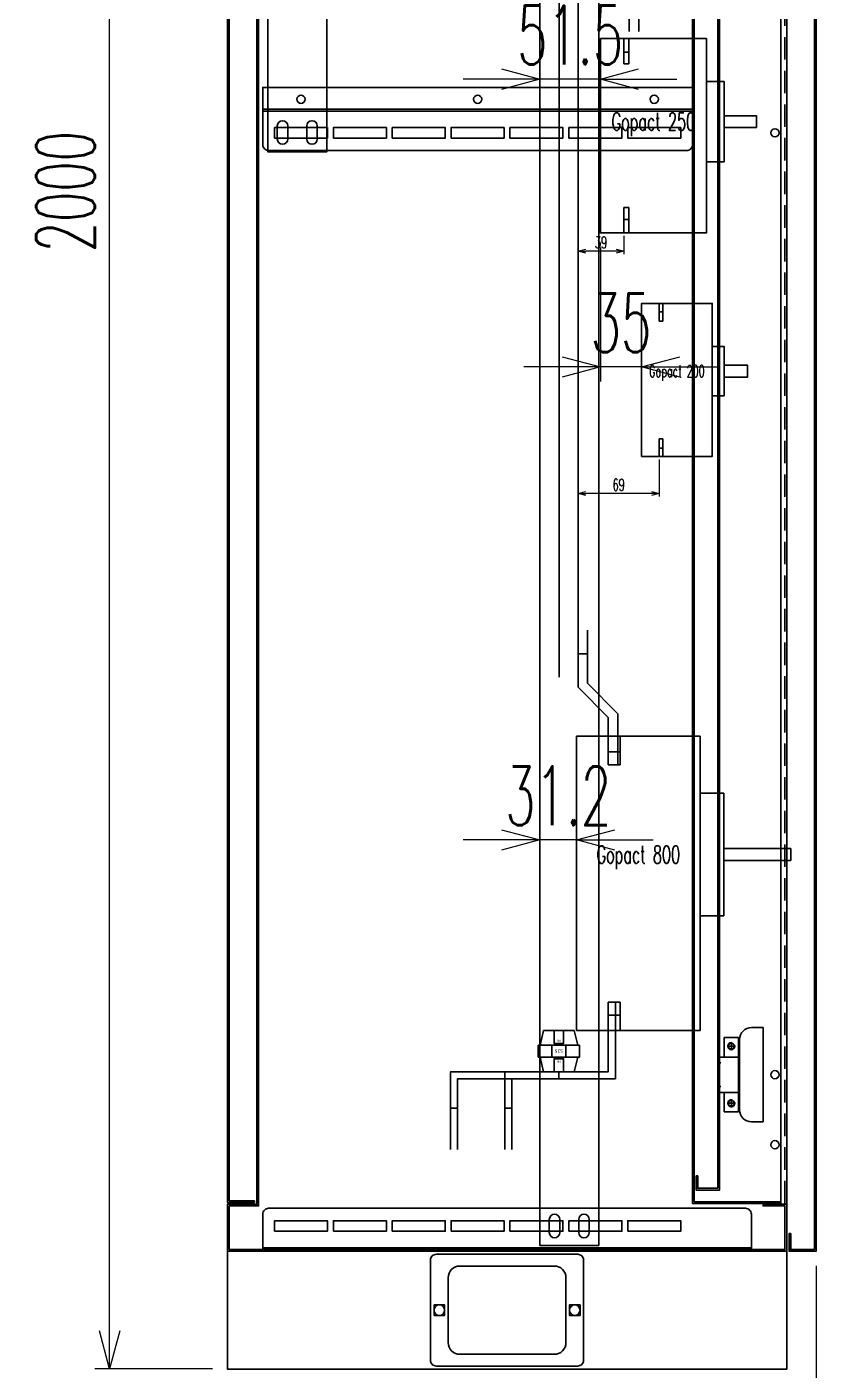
# Model space of a CAD drawing. Header units: millimetres. Extents: x 173893 to 258446, y -176540 to -123824.
# Drawn here: x 188691 to 189361, y -152545 to -151404 of the extents above; entities that cross this region are included whole.
import ezdxf
from ezdxf.enums import TextEntityAlignment as Align

# ---------------------------------------------------------------- set-up
doc = ezdxf.new("R2010")
doc.units = ezdxf.units.MM
doc.header["$LTSCALE"] = 3
doc.linetypes.add('ACAD_ISO04W100', pattern=[30, 24, -3, 0, -3])
doc.linetypes.add('HIDDEN', pattern=[9.525, 6.35, -3.175])
for name, color, linetype in [('@.DM. NÉT CHÍNH', 7, 'Continuous'), ('@.VISIBLE', 7, 'Continuous'), ('centerline', 6, 'ACAD_ISO04W100'), ('dim', 7, 'Continuous'), ('equipments', 2, 'Continuous')]:
    doc.layers.add(name, color=color, linetype=linetype)
doc.styles.add('Ann_w01', font='romans.shx', dxfattribs={"width": 0.6, "bigfont": 'chineset.shx'})
doc.styles.get("Standard").update_dxf_attribs({"font": 'arial.ttf'})
doc.dimstyles.new('Dim 01_SC05', dxfattribs={"dimscale": 5, "dimtxt": 2, "dimasz": 1.3, "dimexe": 0.5, "dimexo": 0.5, "dimgap": 0.5, "dimtad": 1, "dimtoh": 1, "dimdec": 1, "dimzin": 12, "dimdsep": 46, "dimtxsty": 'Ann_w01', "dimblk": 'OPEN30', "dimcen": 1.5, "dimclrd": 6, "dimclre": 6, "dimclrt": 3, "dimadec": 1, "dimazin": 3, "dimtm": 1e-09, "dimtfac": 1, "dimtdec": 1, "dimtmove": 0, "dimatfit": 3, "dimldrblk": 'OPEN30', "dimfxl": 1, "dimtolj": 1, "dimlwd": 20, "dimlwe": 20, "dimarcsym": 0})
doc.dimstyles.new('Dim 01_SC25', dxfattribs={"dimscale": 25, "dimtxt": 2, "dimasz": 1.3, "dimexe": 0.5, "dimexo": 0.5, "dimgap": 0.5, "dimtad": 1, "dimdec": 1, "dimzin": 12, "dimdsep": 46, "dimtxsty": 'Ann_w01', "dimblk": 'OPEN30', "dimcen": 1.5, "dimclrd": 6, "dimclre": 6, "dimclrt": 3, "dimadec": 1, "dimazin": 3, "dimtm": 1e-09, "dimtfac": 1, "dimtdec": 1, "dimtix": 1, "dimtmove": 0, "dimatfit": 3, "dimldrblk": 'OPEN30', "dimfxl": 1, "dimtolj": 1, "dimlwd": 0, "dimlwe": 0, "dimarcsym": 0})

# ---------------------------------------------------------------- blocks, each defined once
blk = doc.blocks.new('_Open30')
at = {"color": 0, "linetype": 'ByBlock', "lineweight": -2}
for p, q in [((-1, 0.268), (0, 0)), ((0, 0), (-1, -0.268)), ((0, 0), (-1, 0))]:
    blk.add_line(p, q, dxfattribs=at)
blk = doc.blocks.new('*D152')
at = {"layer": '@.DM. NÉT CHÍNH', "color": 6, "linetype": 'Continuous', "lineweight": 0, "transparency": 16777216}
for p, q in [((189126.7, -151426.5), (189126.7, -151460.9)), ((189178.1, -151426.5), (189178.1, -151460.9)), ((189094.2, -151448.4), (189061.7, -151448.4)), ((189178.1, -151448.4), (189126.7, -151448.4)), ((189210.6, -151448.4), (189243.1, -151448.4))]:
    blk.add_line(p, q, dxfattribs=at)
at = {"layer": 'Defpoints', "color": 0, "linetype": 'Continuous', "transparency": 16777216}
for p in [(189126.7, -151414), (189178.1, -151414), (189126.7, -151448.4)]:
    blk.add_point(p, dxfattribs=at)
at = {"layer": '@.DM. NÉT CHÍNH', "color": 6, "linetype": 'Continuous', "lineweight": 0, "transparency": 16777216, "xscale": 32.5, "yscale": 32.5, "zscale": 32.5}
blk.add_blockref('_Open30', (189126.7, -151448.4), dxfattribs=at)
at = {"layer": '@.DM. NÉT CHÍNH', "color": 6, "linetype": 'Continuous', "lineweight": 0, "transparency": 16777216, "xscale": 32.5, "yscale": 32.5, "zscale": 32.5, "rotation": 180}
blk.add_blockref('_Open30', (189178.1, -151448.4), dxfattribs=at)
at = {"layer": '@.DM. NÉT CHÍNH', "color": 3, "linetype": 'Continuous', "transparency": 16777216, "insert": (189152.4, -151410.9), "char_height": 50, "attachment_point": 5, "style": 'Ann_w01'}
blk.add_mtext('\\A1;51.5', dxfattribs=at)
blk = doc.blocks.new('*D153')
at = {"layer": '@.DM. NÉT CHÍNH', "color": 6, "linetype": 'Continuous', "lineweight": 0, "transparency": 16777216}
for p, q in [((189178.1, -151591.5), (189178.1, -151705.3)), ((189213.1, -151651.4), (189213.1, -151705.3)), ((189145.6, -151692.8), (189113.1, -151692.8)), ((189213.1, -151692.8), (189178.1, -151692.8)), ((189245.6, -151692.8), (189278.1, -151692.8))]:
    blk.add_line(p, q, dxfattribs=at)
at = {"layer": 'Defpoints', "color": 0, "linetype": 'Continuous', "transparency": 16777216}
for p in [(189178.1, -151579), (189213.1, -151638.9), (189178.1, -151692.8)]:
    blk.add_point(p, dxfattribs=at)
at = {"layer": '@.DM. NÉT CHÍNH', "color": 6, "linetype": 'Continuous', "lineweight": 0, "transparency": 16777216, "xscale": 32.5, "yscale": 32.5, "zscale": 32.5}
blk.add_blockref('_Open30', (189178.1, -151692.8), dxfattribs=at)
at = {"layer": '@.DM. NÉT CHÍNH', "color": 6, "linetype": 'Continuous', "lineweight": 0, "transparency": 16777216, "xscale": 32.5, "yscale": 32.5, "zscale": 32.5, "rotation": 180}
blk.add_blockref('_Open30', (189213.1, -151692.8), dxfattribs=at)
at = {"layer": '@.DM. NÉT CHÍNH', "color": 3, "linetype": 'Continuous', "transparency": 16777216, "insert": (189195.6, -151655.3), "char_height": 50, "attachment_point": 5, "style": 'Ann_w01'}
blk.add_mtext('\\A1;35', dxfattribs=at)
blk = doc.blocks.new('*D154')
at = {"layer": '@.DM. NÉT CHÍNH', "color": 6, "linetype": 'Continuous', "lineweight": 0, "transparency": 16777216}
for p, q in [((189126.7, -152018.9), (189126.7, -152107.1)), ((189157.8, -152018.9), (189157.8, -152107.1)), ((189094.2, -152094.6), (189061.7, -152094.6)), ((189157.8, -152094.6), (189126.7, -152094.6)), ((189190.3, -152094.6), (189222.8, -152094.6))]:
    blk.add_line(p, q, dxfattribs=at)
at = {"layer": 'Defpoints', "color": 0, "linetype": 'Continuous', "transparency": 16777216}
for p in [(189126.7, -152006.4), (189157.8, -152006.4), (189126.7, -152094.6)]:
    blk.add_point(p, dxfattribs=at)
at = {"layer": '@.DM. NÉT CHÍNH', "color": 6, "linetype": 'Continuous', "lineweight": 0, "transparency": 16777216, "xscale": 32.5, "yscale": 32.5, "zscale": 32.5}
blk.add_blockref('_Open30', (189126.7, -152094.6), dxfattribs=at)
at = {"layer": '@.DM. NÉT CHÍNH', "color": 6, "linetype": 'Continuous', "lineweight": 0, "transparency": 16777216, "xscale": 32.5, "yscale": 32.5, "zscale": 32.5, "rotation": 180}
blk.add_blockref('_Open30', (189157.8, -152094.6), dxfattribs=at)
at = {"layer": '@.DM. NÉT CHÍNH', "color": 3, "linetype": 'Continuous', "transparency": 16777216, "insert": (189142.3, -152057.1), "char_height": 50, "attachment_point": 5, "style": 'Ann_w01'}
blk.add_mtext('\\A1;31.2', dxfattribs=at)
blk = doc.blocks.new('*D161')
at = {"layer": 'Defpoints', "color": 0, "transparency": 16777216}
for p in [(188761.3, -150543.9), (188861.3, -150543.9), (188861.3, -152543.9)]:
    blk.add_point(p, dxfattribs=at)
at = {"layer": 'dim', "color": 6, "lineweight": 0, "transparency": 16777216}
for p, q in [((188848.8, -150543.9), (188748.8, -150543.9)), ((188761.3, -152511.4), (188761.3, -150576.4)), ((188848.8, -152543.9), (188748.8, -152543.9))]:
    blk.add_line(p, q, dxfattribs=at)
at = {"layer": 'dim', "color": 6, "lineweight": 0, "transparency": 16777216, "xscale": 32.5, "yscale": 32.5, "zscale": 32.5}
for p, rotation in [((188761.3, -150543.9), 90), ((188761.3, -152543.9), 270)]:
    blk.add_blockref('_Open30', p, dxfattribs=dict(at, rotation=rotation))
at = {"layer": 'dim', "color": 3, "transparency": 16777216, "insert": (188723.8, -151543.9), "char_height": 50, "attachment_point": 5, "rotation": 90, "style": 'Ann_w01'}
blk.add_mtext('\\A1;2000', dxfattribs=at)
blk = doc.blocks.new('*D162')
at = {"layer": 'Defpoints', "color": 0, "transparency": 16777216}
for p in [(189361.3, -152443.9), (188861.3, -152543.9), (189361.3, -152643.9)]:
    blk.add_point(p, dxfattribs=at)
at = {"layer": 'dim', "color": 6, "lineweight": 0, "transparency": 16777216}
for p, q in [((189361.3, -152456.4), (189361.3, -152656.4)), ((188861.3, -152556.4), (188861.3, -152656.4)), ((188893.8, -152643.9), (189328.8, -152643.9))]:
    blk.add_line(p, q, dxfattribs=at)
at = {"layer": 'dim', "color": 6, "lineweight": 0, "transparency": 16777216, "xscale": 32.5, "yscale": 32.5, "zscale": 32.5, "rotation": 180}
blk.add_blockref('_Open30', (188861.3, -152643.9), dxfattribs=at)
at = {"layer": 'dim', "color": 6, "lineweight": 0, "transparency": 16777216, "xscale": 32.5, "yscale": 32.5, "zscale": 32.5}
blk.add_blockref('_Open30', (189361.3, -152643.9), dxfattribs=at)
at = {"layer": 'dim', "color": 3, "transparency": 16777216, "insert": (189111.3, -152606.4), "char_height": 50, "attachment_point": 5, "style": 'Ann_w01'}
blk.add_mtext('\\A1;500', dxfattribs=at)
blk = doc.blocks.new('*D1580')
at = {"layer": '@.DM. NÉT CHÍNH', "color": 6, "linetype": 'Continuous', "lineweight": 20, "transparency": 16777216}
for p, q in [((189159.2, -151771.4), (189159.2, -151802.9)), ((189228.1, -151771.4), (189228.1, -151802.9)), ((189221.6, -151800.4), (189165.7, -151800.4))]:
    blk.add_line(p, q, dxfattribs=at)
at = {"layer": 'Defpoints', "color": 0, "linetype": 'Continuous', "transparency": 16777216}
for p in [(189159.2, -151768.9), (189228.1, -151768.9), (189159.2, -151800.4)]:
    blk.add_point(p, dxfattribs=at)
at = {"layer": '@.DM. NÉT CHÍNH', "color": 6, "linetype": 'Continuous', "lineweight": 20, "transparency": 16777216, "xscale": 6.5, "yscale": 6.5, "zscale": 6.5, "rotation": 180}
blk.add_blockref('_Open30', (189159.2, -151800.4), dxfattribs=at)
at = {"layer": '@.DM. NÉT CHÍNH', "color": 6, "linetype": 'Continuous', "lineweight": 20, "transparency": 16777216, "xscale": 6.5, "yscale": 6.5, "zscale": 6.5}
blk.add_blockref('_Open30', (189228.1, -151800.4), dxfattribs=at)
at = {"layer": '@.DM. NÉT CHÍNH', "color": 3, "linetype": 'Continuous', "transparency": 16777216, "insert": (189193.7, -151792.9), "char_height": 10, "attachment_point": 5, "style": 'Ann_w01'}
blk.add_mtext('\\A1;69', dxfattribs=at)
blk = doc.blocks.new('*D1581')
at = {"layer": '@.DM. NÉT CHÍNH', "color": 6, "linetype": 'Continuous', "lineweight": 20, "transparency": 16777216}
for p, q in [((189159.2, -151581.5), (189159.2, -151597)), ((189198.1, -151581.5), (189198.1, -151597)), ((189191.6, -151594.5), (189165.7, -151594.5))]:
    blk.add_line(p, q, dxfattribs=at)
at = {"layer": 'Defpoints', "color": 0, "linetype": 'Continuous', "transparency": 16777216}
for p in [(189159.2, -151579), (189198.1, -151579), (189159.2, -151594.5)]:
    blk.add_point(p, dxfattribs=at)
at = {"layer": '@.DM. NÉT CHÍNH', "color": 6, "linetype": 'Continuous', "lineweight": 20, "transparency": 16777216, "xscale": 6.5, "yscale": 6.5, "zscale": 6.5, "rotation": 180}
blk.add_blockref('_Open30', (189159.2, -151594.5), dxfattribs=at)
at = {"layer": '@.DM. NÉT CHÍNH', "color": 6, "linetype": 'Continuous', "lineweight": 20, "transparency": 16777216, "xscale": 6.5, "yscale": 6.5, "zscale": 6.5}
blk.add_blockref('_Open30', (189198.1, -151594.5), dxfattribs=at)
at = {"layer": '@.DM. NÉT CHÍNH', "color": 3, "linetype": 'Continuous', "transparency": 16777216, "insert": (189178.7, -151587), "char_height": 10, "attachment_point": 5, "style": 'Ann_w01'}
blk.add_mtext('\\A1;39', dxfattribs=at)

msp = doc.modelspace()

# ---------------------------------------------------------------- linework, layer by layer
at = {"color": 6}
for p, q in [((189331.33, -152401.95), (189331.33, -150585.95)), ((189256.33, -152383.45), (189256.33, -150604.45)), ((189257.83, -152383.45), (189257.83, -150604.45))]:
    msp.add_line(p, q, dxfattribs=at)
at = {"linetype": 'HIDDEN'}
msp.add_line((189334.83, -150583.95), (189334.83, -152403.95), dxfattribs=at)
for p, q in [((189336.33, -150583.95), (189336.33, -152403.95)), ((188886.33, -150608.95), (188886.33, -152378.95)), ((188887.83, -150608.95), (188887.83, -152378.95))]:
    msp.add_line(p, q)
at = {"color": 1}
for p, q in [((189256.33, -151473.95), (188891.33, -151473.95)), ((189256.33, -151475.45), (188891.33, -151475.45)), ((189129.83, -152256.45), (189126.83, -152268.95)), ((189129.83, -152256.45), (189155.83, -152256.45)), ((189155.83, -152256.45), (189158.83, -152268.95)), ((189125.33, -152268.95), (189160.33, -152268.95)), ((189125.33, -152268.95), (189125.33, -152278.95)), ((189160.33, -152268.95), (189125.33, -152268.95)), ((189125.33, -152278.95), (189160.33, -152278.95)), ((189126.83, -152268.95), (189158.83, -152268.95)), ((189129.83, -152291.45), (189126.83, -152278.95)), ((189126.83, -152278.95), (189158.83, -152278.95)), ((189136.83, -152278.95), (189136.83, -152268.95)), ((189148.83, -152278.95), (189148.83, -152268.95)), ((189155.83, -152291.45), (189158.83, -152278.95)), ((189160.33, -152278.95), (189160.33, -152268.95)), ((189129.83, -152291.45), (189155.83, -152291.45)), ((189306.33, -152440.95), (188891.33, -152440.95))]:
    msp.add_line(p, q, dxfattribs=at)
at = {"color": 2}
for p, q in [((189190.83, -152243.25), (189184.83, -152243.25)), ((189184.83, -152243.25), (189190.83, -152243.25)), ((189142.83, -152291.45), (189142.83, -152297.45)), ((189050.83, -152322.45), (189056.83, -152322.45))]:
    msp.add_line(p, q, dxfattribs=at)
at = {"color": 6, "linetype": 'Continuous'}
for p, q in [((189289.33, -152266.2), (189289.33, -152273.2)), ((189292.83, -152269.7), (189285.83, -152269.7)), ((189292.83, -152318.2), (189285.83, -152318.2)), ((189289.33, -152314.7), (189289.33, -152321.7))]:
    msp.add_line(p, q, dxfattribs=at)
at = {"color": 4}
for points in [[(189359.83, -152442.45), (189339.83, -152442.45), (189339.83, -152428.95), (189338.33, -152428.95), (189338.33, -152443.95), (189361.33, -152443.95), (189361.33, -150543.95), (189338.33, -150543.95), (189338.33, -150558.95), (189339.83, -150558.95), (189339.83, -150545.45), (189359.83, -150545.45)], [(188884.33, -152400.95), (188862.83, -152400.95), (188862.83, -150586.95), (188884.33, -150586.95), (188884.33, -150585.45), (188861.33, -150585.45), (188861.33, -152402.45), (188884.33, -152402.45)], [(189277.83, -152390.45), (189260.83, -152390.45), (189260.83, -152379.95), (189259.33, -152379.95), (189259.33, -152391.95), (189279.33, -152391.95), (189279.33, -150595.95), (189259.33, -150595.95), (189259.33, -150607.95), (189260.83, -150607.95), (189260.83, -150597.45), (189277.83, -150597.45)]]:
    msp.add_lwpolyline(points, close=True, dxfattribs=at)
at = {"color": 8}
for points in [[(188895.68, -150548.66), (188945.68, -150548.66), (188945.68, -151510.16), (188895.68, -151510.16)], [(189126.68, -150549.12), (189176.68, -150549.12), (189176.68, -152438.95), (189126.68, -152438.95)]]:
    msp.add_lwpolyline(points, close=True, dxfattribs=at)
at = {"color": 1}
for points in [[(189143.18, -151323.46), (189143.18, -151956.44)], [(189159.18, -151323.46), (189159.18, -151956.44)], [(189184.83, -152030.65), (189184.83, -151990.65), (189159.18, -151964.68), (189159.18, -151916.44)], [(189184.83, -152030.65), (189184.83, -151990.65), (189159.18, -151964.68), (189159.18, -151916.44)], [(189192.83, -152030.65), (189192.83, -151987.39), (189167.18, -151961.42), (189167.18, -151916.44)], [(189192.83, -152030.65), (189192.83, -151987.39), (189167.18, -151961.42), (189167.18, -151916.44)], [(189184.83, -152232.25), (189184.83, -152256.45), (189184.83, -152291.45), (189157.83, -152291.45), (189096.83, -152291.45), (189096.83, -152357.45)], [(189190.83, -152232.25), (189190.83, -152256.45), (189190.83, -152297.45), (189157.83, -152297.45), (189102.83, -152297.45), (189102.83, -152357.45)]]:
    msp.add_lwpolyline(points, dxfattribs=at)
for points in [[(188891.33, -151503.95), (188891.33, -151455.45), (189256.33, -151455.45), (189256.33, -151503.95, -0.4142136), (189251.33, -151508.95), (188896.33, -151508.95, -0.4142136)], [(188891.33, -152412.45), (188891.33, -152442.45), (189306.33, -152442.45), (189306.33, -152412.45, 0.4142136), (189301.33, -152407.45), (188896.33, -152407.45, 0.4142136)]]:
    msp.add_lwpolyline(points, format="xyb", close=True, dxfattribs=at)
for points in [[(188901.33, -151498.45), (188946.33, -151498.45), (188946.33, -151489.45), (188901.33, -151489.45)], [(188951.33, -151498.45), (188996.33, -151498.45), (188996.33, -151489.45), (188951.33, -151489.45)], [(189001.33, -151498.45), (189046.33, -151498.45), (189046.33, -151489.45), (189001.33, -151489.45)], [(189051.33, -151498.45), (189096.33, -151498.45), (189096.33, -151489.45), (189051.33, -151489.45)], [(189101.33, -151498.45), (189146.33, -151498.45), (189146.33, -151489.45), (189101.33, -151489.45)], [(189151.33, -151498.45), (189196.33, -151498.45), (189196.33, -151489.45), (189151.33, -151489.45)], [(189201.33, -151498.45), (189246.33, -151498.45), (189246.33, -151489.45), (189201.33, -151489.45)], [(189138.83, -152256.45), (189146.83, -152256.45), (189146.83, -152267.45), (189138.83, -152267.45)], [(189138.83, -152291.45), (189146.83, -152291.45), (189146.83, -152280.45), (189138.83, -152280.45)], [(188901.33, -152426.95), (188946.33, -152426.95), (188946.33, -152417.95), (188901.33, -152417.95)], [(188951.33, -152426.95), (188996.33, -152426.95), (188996.33, -152417.95), (188951.33, -152417.95)], [(189001.33, -152426.95), (189046.33, -152426.95), (189046.33, -152417.95), (189001.33, -152417.95)], [(189051.33, -152426.95), (189096.33, -152426.95), (189096.33, -152417.95), (189051.33, -152417.95)], [(189101.33, -152426.95), (189146.33, -152426.95), (189146.33, -152417.95), (189101.33, -152417.95)], [(189151.33, -152426.95), (189196.33, -152426.95), (189196.33, -152417.95), (189151.33, -152417.95)], [(189201.33, -152426.95), (189246.33, -152426.95), (189246.33, -152417.95), (189201.33, -152417.95)]]:
    msp.add_lwpolyline(points, close=True, dxfattribs=at)
at = {"color": 8}
for points in [[(188903.68, -151488.16), (188903.68, -151499.16, 1), (188912.68, -151499.16), (188912.68, -151488.16, 1)], [(188937.68, -151499.16), (188937.68, -151488.16, 1), (188928.68, -151488.16), (188928.68, -151499.16, 1)], [(189134.68, -152416.95), (189134.68, -152427.95, 1), (189143.68, -152427.95), (189143.68, -152416.95, 1)], [(189168.68, -152427.95), (189168.68, -152416.95, 1), (189159.68, -152416.95), (189159.68, -152427.95, 1)]]:
    msp.add_lwpolyline(points, format="xyb", close=True, dxfattribs=at)
at = {"color": 2}
for points in [[(189184.83, -152232.25), (189184.83, -152256.45), (189184.83, -152291.45), (189157.83, -152291.45), (189050.83, -152291.45), (189050.83, -152357.45)], [(189190.83, -152232.25), (189190.83, -152256.45), (189190.83, -152297.45), (189157.83, -152297.45), (189056.83, -152297.45), (189056.83, -152357.45)], [(189096.83, -152291.45), (189050.83, -152291.45), (189050.83, -152357.45)], [(189096.83, -152297.45), (189056.83, -152297.45), (189056.83, -152357.45)]]:
    msp.add_lwpolyline(points, dxfattribs=at)
at = {"color": 6}
msp.add_lwpolyline([(189316.33, -152333.95), (189316.33, -152253.95), (189306.33, -152253.95, 0.4142136), (189296.33, -152263.95), (189296.33, -152323.95, 0.4142136), (189306.33, -152333.95)], format="xyb", close=True, dxfattribs=at)
for points in [[(188886.33, -152378.95), (188886.33, -152403.95), (188861.33, -152403.95), (188861.33, -152443.95), (189336.33, -152443.95), (189336.33, -152403.95), (189316.33, -152403.95), (189316.33, -152405.45), (189334.83, -152405.45), (189334.83, -152442.45), (188862.83, -152442.45), (188862.83, -152405.45), (188887.83, -152405.45), (188887.83, -152378.95)], [(189336.33, -152443.95), (188861.33, -152443.95), (188861.33, -152543.95), (189336.33, -152543.95)], [(189036.83, -152489.45), (189036.83, -152498.45), (189045.83, -152498.45), (189045.83, -152489.45)], [(189160.83, -152489.45), (189160.83, -152498.45), (189151.83, -152498.45), (189151.83, -152489.45)]]:
    msp.add_lwpolyline(points, close=True)
msp.add_lwpolyline([(189256.33, -152383.45), (189256.33, -152403.45), (189331.33, -152403.45), (189331.33, -152401.95), (189257.83, -152401.95), (189257.83, -152383.45)], close=True, dxfattribs=at)
at = {"color": 2}
msp.add_lwpolyline([(189158.83, -152541.45), (189038.83, -152541.45, -0.4142136), (189033.83, -152536.45), (189033.83, -152451.45, -0.4142136), (189038.83, -152446.45), (189158.83, -152446.45, -0.4142136), (189163.83, -152451.45), (189163.83, -152536.45, -0.4142136)], format="xyb", close=True, dxfattribs=at)
msp.add_lwpolyline([(189138.83, -152531.45), (189058.83, -152531.45, -0.4142136), (189048.83, -152521.45), (189048.83, -152466.45, -0.4142136), (189058.83, -152456.45), (189138.83, -152456.45, -0.4142136), (189148.83, -152466.45), (189148.83, -152521.45, -0.4142136)], format="xyb", close=True)
at = {"color": 1}
for centre in [(188923.83, -151465.45), (189073.83, -151465.45), (189223.83, -151465.45)]:
    msp.add_circle(centre, 3.5, dxfattribs=at)
at = {"color": 6}
for centre in [(189326.33, -151493.95), (189326.33, -152293.95), (189326.33, -152353.45)]:
    msp.add_circle(centre, 3.5, dxfattribs=at)
at = {"color": 2}
for centre in [(189041.33, -152493.95), (189156.33, -152493.95)]:
    msp.add_circle(centre, 4.5, dxfattribs=at)
at = {"layer": '@.DM. NÉT CHÍNH', "linetype": 'Continuous'}
for p, q in [((189159.18, -151936.44), (189167.18, -151936.44)), ((189159.18, -151936.44), (189167.18, -151936.44)), ((189184.83, -152019.65), (189192.83, -152019.65)), ((189184.83, -152019.65), (189192.83, -152019.65)), ((189184.83, -152243.25), (189190.83, -152243.25)), ((189142.83, -152291.45), (189142.83, -152297.45)), ((189050.83, -152322.45), (189056.83, -152322.45)), ((189096.83, -152322.45), (189102.83, -152322.45))]:
    msp.add_line(p, q, dxfattribs=at)
for points in [[(189202.68, -151407.95), (189202.68, -150899.95)], [(189210.68, -151407.95), (189210.68, -150899.95)]]:
    msp.add_lwpolyline(points, dxfattribs=at)
at = {"layer": '@.VISIBLE', "color": 1}
for p, q in [((189198.13, -151435.48), (189198.13, -151413.98)), ((189202.13, -151435.48), (189202.13, -151413.98)), ((189198.13, -151425.48), (189202.13, -151425.48)), ((189202.13, -151435.48), (189198.13, -151435.48)), ((189198.13, -151557.48), (189198.13, -151578.98)), ((189202.13, -151557.48), (189198.13, -151557.48)), ((189202.13, -151557.48), (189202.13, -151578.98)), ((189198.13, -151567.48), (189202.13, -151567.48)), ((189228.13, -151653.87), (189228.13, -151638.87)), ((189231.13, -151653.87), (189231.13, -151638.87)), ((189231.13, -151645.87), (189228.13, -151645.87)), ((189231.13, -151653.87), (189228.13, -151653.87)), ((189228.13, -151753.87), (189228.13, -151768.87)), ((189231.13, -151753.87), (189228.13, -151753.87)), ((189231.13, -151753.87), (189231.13, -151768.87)), ((189231.13, -151761.87), (189228.13, -151761.87)), ((189184.83, -152006.45), (189184.83, -152030.65)), ((189184.83, -152006.45), (189184.83, -152030.65)), ((189194.83, -152006.45), (189194.83, -152030.65)), ((189194.83, -152019.65), (189184.83, -152019.65)), ((189194.83, -152030.65), (189184.83, -152030.65)), ((189184.83, -152256.45), (189184.83, -152232.25)), ((189194.83, -152232.25), (189184.83, -152232.25)), ((189194.83, -152256.45), (189194.83, -152232.25)), ((189194.83, -152243.25), (189184.83, -152243.25))]:
    msp.add_line(p, q, dxfattribs=at)
at = {"layer": '@.VISIBLE'}
for points in [[(189178.13, -151413.98), (189178.13, -151578.98), (189268.13, -151578.98), (189268.13, -151413.98)], [(189283.13, -151479.43), (189283.13, -151489.43), (189310.63, -151489.43), (189310.63, -151479.43)], [(189213.13, -151768.87), (189273.13, -151768.87), (189273.13, -151638.87), (189213.13, -151638.87)], [(189283.13, -151691.37), (189283.13, -151701.37), (189303.13, -151701.37), (189303.13, -151691.37)], [(189157.83, -152256.45), (189262.83, -152256.45), (189262.83, -152006.45), (189157.83, -152006.45)], [(189262.83, -152054.95), (189282.83, -152054.95), (189282.83, -152158.95), (189262.83, -152158.95)], [(189282.83, -152101.95), (189282.83, -152111.95), (189339.83, -152111.95), (189339.83, -152101.95)]]:
    msp.add_lwpolyline(points, close=True, dxfattribs=at)
for points in [[(189268.13, -151450.23), (189283.13, -151450.23), (189283.13, -151518.63), (189268.13, -151518.63)], [(189273.13, -151675.37), (189283.13, -151675.37), (189283.13, -151717.37), (189273.13, -151717.37)]]:
    msp.add_lwpolyline(points, dxfattribs=at)
at = {"layer": 'centerline'}
for p, q in [((189278.33, -152283.95), (189280.33, -152283.95)), ((189278.33, -152303.95), (189280.33, -152303.95))]:
    msp.add_line(p, q, dxfattribs=at)
at = {"layer": 'equipments'}
for points in [[(189283.33, -152278.95), (189283.33, -152262.45), (189295.33, -152262.45), (189295.33, -152325.45), (189283.33, -152325.45), (189283.33, -152308.95)], [(189295.33, -152308.95), (189279.33, -152308.95), (189279.33, -152278.95), (189295.33, -152278.95)]]:
    msp.add_lwpolyline(points, dxfattribs=at)
for centre in [(189289.33, -152269.7), (189289.33, -152318.2)]:
    msp.add_circle(centre, 2.5, dxfattribs=at)
at = {"layer": 'equipments', "color": 8}
for centre in [(189289.33, -152269.7), (189289.33, -152318.2)]:
    msp.add_arc(centre, 3, 90, 0, dxfattribs=at)

# ---------------------------------------------------------------- texts
at = {"color": 1, "width": 30.0978, "attachment_point": 5, "rotation": 180}
for s, insert, char_height in [('{\\fTahoma|b0|i0|c0|p34;M8}', (189142.83, -152265.05), 1.5), ('{\\fTahoma|b0|i0|c0|p34;S35}', (189142.83, -152273.79), 3), ('{\\fTahoma|b0|i0|c0|p34;M8}', (189142.83, -152282.85), 1.5)]:
    msp.add_mtext(s, dxfattribs=dict(at, insert=insert, char_height=char_height))
at = {"layer": '@.VISIBLE', "color": 115, "style": 'Ann_w01', "width": 0.6}
for s, height, p in [('Gopact 250', 15, (189223.13, -151484.43)), ('Gopact 200', 10, (189243.13, -151696.37)), ('Gopact 800', 15, (189210.33, -152106.95))]:
    msp.add_text(s, height=height, dxfattribs=at).set_placement(p, align=Align.MIDDLE_CENTER)

# ---------------------------------------------------------------- dimensions: what is measured, and where the dimension line sits
at = {"layer": '@.DM. NÉT CHÍNH', "linetype": 'Continuous'}
for base, p1, p2, dimstyle, picture, middle in [((189126.67862294, -151448.38626115), (189178.12862294, -151413.97802835), (189126.67862294, -151413.97802835), 'Dim 01_SC25', '*D152', (189152.40362294, -151410.88626115)), ((189178.13, -151692.76), (189213.13, -151638.87), (189178.13, -151578.98), 'Dim 01_SC25', '*D153', (189195.63, -151655.26)), ((189159.17862294, -151594.53638021), (189198.12862294, -151578.97802835), (189159.17862294, -151578.97802835), 'Dim 01_SC05', '*D1581', (189178.65362294, -151587.03638021)), ((189159.17862294, -151800.379422), (189228.12862294, -151768.87361666), (189159.17862294, -151768.87361666), 'Dim 01_SC05', '*D1580', (189193.65362294, -151792.879422)), ((189126.67862294, -152094.61880124), (189157.82862294, -152006.44802835), (189126.67862294, -152006.44802835), 'Dim 01_SC25', '*D154', (189142.25362294, -152057.11880124))]:
    dim = msp.add_linear_dim(base=base, p1=p1, p2=p2, dimstyle=dimstyle, dxfattribs=at)
    dim.commit()
    dim.dimension.update_dxf_attribs({"geometry": picture, "text_midpoint": middle})
at = {"layer": 'dim'}
dim = msp.add_linear_dim(base=(188761.33, -150543.95), p1=(188861.33, -152543.95), p2=(188861.33, -150543.95), angle=90, dimstyle='Dim 01_SC25', dxfattribs=at)
dim.commit()
dim.dimension.update_dxf_attribs({"geometry": '*D161', "text_midpoint": (188723.83, -151543.95)})
dim = msp.add_linear_dim(base=(189361.33, -152643.95), p1=(188861.33, -152543.95), p2=(189361.33, -152443.95), dimstyle='Dim 01_SC25', dxfattribs=at)
dim.commit()
dim.dimension.update_dxf_attribs({"geometry": '*D162', "text_midpoint": (189111.33, -152606.45)})

doc.saveas('drawing.dxf')
